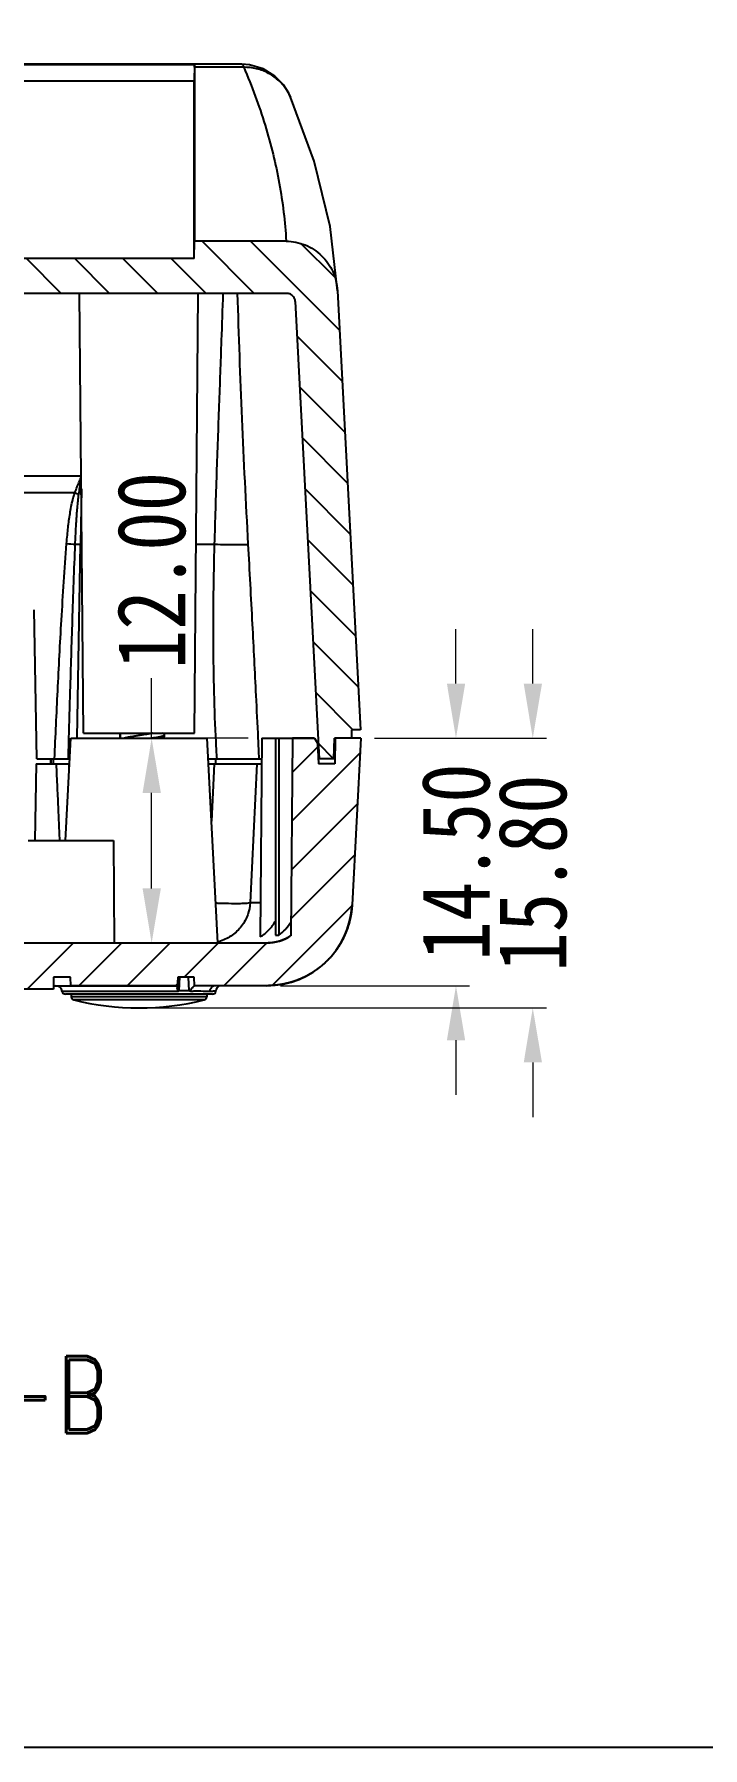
# Model space of a CAD drawing. Header units: millimetres. Extents: x -25 to 785, y -3301 to -3016.
# Drawn here: x 490.9 to 530.1, y -3300.8 to -3200.4 of the extents above; entities that cross this region are included whole.
import ezdxf
from ezdxf.enums import TextEntityAlignment as Align

# ---------------------------------------------------------------- set-up
doc = ezdxf.new("R2010")
doc.units = ezdxf.units.MM
doc.layers.add('dim', color=3, linetype='Continuous', lineweight=9)
doc.layers.add('hatch', color=56, linetype='Continuous', lineweight=9)
doc.styles.add('FFS', font='SIMFANG.TTF', dxfattribs={"width": 0.85})
doc.styles.add('LongTou', font='romand.shx', dxfattribs={"width": 0.8, "bigfont": 'whgdtxt.shx'})
doc.dimstyles.new('YanXiu', dxfattribs={"dimtxt": 2.5, "dimasz": 2.2, "dimexe": 1, "dimexo": 0.6, "dimgap": 0.66, "dimtad": 0, "dimzin": 1, "dimdsep": 46, "dimtxsty": 'FFS', "dimcen": 0, "dimclrd": 256, "dimclre": 131, "dimclrt": 42, "dimazin": 0, "dimtfac": 1, "dimtofl": 0, "dimtmove": 0, "dimatfit": 3, "dimfxl": 0, "dimlwd": 5, "dimlwe": 5, "dimarcsym": 0})

# ---------------------------------------------------------------- blocks, each defined once
blk = doc.blocks.new('*u4')
at = {"layer": 'Defpoints', "color": 2}
blk.add_lwpolyline([(-135.77, 94.941), (135.77, 94.941), (135.77, -94.941), (-135.77, -94.941)], close=True, dxfattribs=at)
blk = doc.blocks.new('*D12')
at = {"layer": 'Defpoints', "color": 0}
for p in [(-71.41, 59.15), (-65.84, 59.15), (-76.92, 44.65)]:
    blk.add_point(p, dxfattribs=at)
at = {"layer": 'dim', "lineweight": 5}
for p, q in [((-65.84, 62.35), (-65.84, 65.55)), ((-65.84, 41.45), (-65.84, 38.25))]:
    blk.add_line(p, q, dxfattribs=at)
at = {"layer": 'dim', "color": 131, "lineweight": 5}
for p, q in [((-70.61, 59.15), (-65.04, 59.15)), ((-76.12, 44.65), (-65.04, 44.65))]:
    blk.add_line(p, q, dxfattribs=at)
at = {"layer": 'dim'}
for points in [[(-66.37, 62.35), (-65.3, 62.35), (-65.84, 59.15)], [(-66.37, 41.45), (-65.3, 41.45), (-65.84, 44.65)]]:
    blk.add_solid(points, dxfattribs=at)
at = {"layer": 'dim', "color": 42, "insert": (-65.84, 51.9), "char_height": 4, "attachment_point": 5, "rotation": 90, "style": 'FFS'}
blk.add_mtext('14.50', dxfattribs=at)
blk = doc.blocks.new('*D14')
at = {"layer": 'Defpoints', "color": 0}
for p in [(-71.41, 59.15), (-84.41, 43.35), (-61.34, 43.35)]:
    blk.add_point(p, dxfattribs=at)
at = {"layer": 'dim', "lineweight": 5}
for p, q in [((-61.34, 62.35), (-61.34, 65.55)), ((-61.34, 40.15), (-61.34, 36.95))]:
    blk.add_line(p, q, dxfattribs=at)
at = {"layer": 'dim', "color": 131, "lineweight": 5}
for p, q in [((-70.61, 59.15), (-60.54, 59.15)), ((-83.61, 43.35), (-60.54, 43.35))]:
    blk.add_line(p, q, dxfattribs=at)
at = {"layer": 'dim'}
for points in [[(-61.87, 62.35), (-60.8, 62.35), (-61.34, 59.15)], [(-61.87, 40.15), (-60.8, 40.15), (-61.34, 43.35)]]:
    blk.add_solid(points, dxfattribs=at)
at = {"layer": 'dim', "color": 42, "insert": (-61.34, 51.25), "char_height": 4, "attachment_point": 5, "rotation": 90, "style": 'FFS'}
blk.add_mtext('15.80', dxfattribs=at)
blk = doc.blocks.new('*D20')
at = {"layer": 'Defpoints', "color": 0}
for p in [(-77.21, 59.15), (-83.67, 47.15), (-78.97, 47.15)]:
    blk.add_point(p, dxfattribs=at)
at = {"layer": 'dim', "lineweight": 5}
for p, q in [((-83.67, 59.15), (-83.67, 62.68)), ((-83.67, 50.35), (-83.67, 55.95))]:
    blk.add_line(p, q, dxfattribs=at)
at = {"layer": 'dim', "color": 131, "lineweight": 5}
for p, q in [((-78.01, 59.15), (-84.47, 59.15)), ((-79.77, 47.15), (-84.47, 47.15))]:
    blk.add_line(p, q, dxfattribs=at)
at = {"layer": 'dim'}
for points in [[(-84.2, 55.95), (-83.13, 55.95), (-83.67, 59.15)], [(-84.2, 50.35), (-83.13, 50.35), (-83.67, 47.15)]]:
    blk.add_solid(points, dxfattribs=at)
at = {"layer": 'dim', "color": 42, "insert": (-83.67, 68.98), "char_height": 4, "attachment_point": 5, "rotation": 90, "style": 'FFS'}
blk.add_mtext('12.00', dxfattribs=at)
blk = doc.blocks.new('u96')
h = blk.add_hatch()
h.set_pattern_fill('DEFAULT__2', color=5, scale=2, angle=135, style=0, pattern_type=0)
h.set_pattern_definition([(135, (-961.1553, -228.9474), (-1.4142136, -1.4142136), [])])
edge = h.paths.add_edge_path()
edge.add_line((-177.859, 59.152), (-178.862, 59.152))
edge.add_line((-178.862, 59.152), (-178.868, 59.652))
edge.add_line((-178.868, 59.652), (-179.386, 59.652))
edge.add_line((-178.038, 85.378), (-179.386, 59.652))
edge.add_spline(control_points=[(-178.038, 85.378), (-178.027, 85.573), (-177.971, 85.953), (-177.782, 86.504), (-177.495, 87.007), (-177.119, 87.447), (-176.668, 87.807), (-176.159, 88.075), (-175.605, 88.24), (-175.228, 88.277), (-175.036, 88.277)], knot_values=[0, 0, 0, 0, 0.125, 0.25, 0.375, 0.5, 0.625, 0.75, 0.875, 1, 1, 1, 1], degree=3, periodic=0)
edge.add_line((-169.662, 88.277), (-175.036, 88.277))
edge.add_line((-169.644, 87.258), (-169.662, 88.277))
edge.add_line((-81.18, 87.258), (-169.644, 87.258))
edge.add_line((-81.18, 87.258), (-81.162, 88.277))
edge.add_line((-75.788, 88.277), (-81.162, 88.277))
edge.add_spline(control_points=[(-75.788, 88.277), (-75.596, 88.277), (-75.217, 88.24), (-74.662, 88.074), (-74.151, 87.804), (-73.7, 87.442), (-73.326, 87.002), (-73.041, 86.501), (-72.852, 85.952), (-72.797, 85.572), (-72.786, 85.378)], knot_values=[0, 0, 0, 0, 0.125, 0.25, 0.375, 0.5, 0.625, 0.75, 0.875, 1, 1, 1, 1], degree=3, periodic=0)
edge.add_line((-72.786, 85.378), (-71.438, 59.652))
edge.add_line((-71.438, 59.652), (-71.956, 59.652))
edge.add_line((-71.956, 59.652), (-71.962, 59.152))
edge.add_line((-71.962, 59.152), (-72.965, 59.152))
edge.add_line((-72.986, 57.952), (-72.965, 59.152))
edge.add_line((-72.986, 57.952), (-73.853, 57.952))
edge.add_line((-75.256, 84.738), (-73.853, 57.952))
edge.add_spline(control_points=[(-75.256, 84.738), (-75.26, 84.805), (-75.291, 84.928), (-75.405, 85.092), (-75.571, 85.197), (-75.692, 85.221), (-75.757, 85.221)], knot_values=[0, 0, 0, 0, 0.25, 0.5, 0.75, 1, 1, 1, 1], degree=3, periodic=0)
edge.add_line((-75.757, 85.221), (-175.067, 85.221))
edge.add_spline(control_points=[(-175.067, 85.221), (-175.132, 85.221), (-175.253, 85.197), (-175.419, 85.092), (-175.533, 84.928), (-175.564, 84.805), (-175.568, 84.738)], knot_values=[0, 0, 0, 0, 0.25, 0.5, 0.75, 1, 1, 1, 1], degree=3, periodic=0)
edge.add_line((-175.568, 84.738), (-176.971, 57.952))
edge.add_line((-176.971, 57.952), (-177.838, 57.952))
edge.add_line((-177.838, 57.952), (-177.859, 59.152))
at = {"color": 7}
for p, q in [((-78.376, 98.652), (-172.448, 98.652)), ((-81.163, 98.617), (-169.661, 98.617)), ((-81.163, 98.617), (-81.18, 97.654)), ((-81.162, 98.468), (-81.162, 88.277)), ((-78.278, 98.468), (-81.162, 98.468)), ((-77.928, 98.617), (-78.376, 98.652)), ((-81.18, 97.654), (-169.644, 97.654)), ((-81.18, 87.258), (-81.18, 97.654)), ((-75.524, 96.713), (-75.525, 96.715)), ((-81.18, 87.258), (-81.162, 88.277)), ((-81.18, 87.258), (-81.162, 88.277)), ((-75.788, 88.277), (-81.162, 88.277)), ((-75.788, 88.277), (-81.162, 88.277)), ((-81.18, 87.258), (-169.644, 87.258)), ((-81.18, 87.258), (-169.644, 87.258)), ((-72.786, 85.378), (-71.438, 59.652)), ((-72.786, 85.378), (-71.438, 59.652)), ((-75.757, 85.221), (-175.067, 85.221)), ((-75.757, 85.221), (-175.067, 85.221)), ((-87.662, 59.452), (-87.887, 85.221)), ((-81.162, 59.452), (-80.937, 85.221)), ((-75.256, 84.738), (-73.853, 57.952)), ((-75.256, 84.738), (-73.853, 57.952)), ((-163.05, 74.53), (-87.774, 74.53)), ((-162.657, 73.543), (-88.167, 73.543)), ((-87.787, 73.768), (-87.843, 70.52)), ((-88.042, 59.152), (-87.843, 70.52)), ((-87.843, 70.52), (-87.759, 70.52)), ((-81.065, 70.521), (-79.999, 70.521)), ((-90.391, 57.952), (-90.544, 66.669)), ((-87.662, 59.452), (-81.162, 59.452)), ((-85.512, 59.452), (-85.512, 59.152)), ((-85.512, 59.152), (-85.512, 59.452)), ((-82.942, 59.387), (-83.052, 59.452)), ((-82.912, 59.352), (-82.942, 59.387)), ((-82.942, 59.217), (-82.912, 59.252)), ((-82.912, 59.252), (-82.912, 59.352)), ((-71.956, 59.652), (-71.962, 59.152)), ((-71.956, 59.652), (-71.962, 59.152)), ((-71.438, 59.652), (-71.956, 59.652)), ((-71.438, 59.652), (-71.956, 59.652)), ((-88.726, 53.152), (-88.412, 59.152)), ((-88.547, 57.952), (-88.515, 59.155)), ((-88.412, 59.152), (-80.412, 59.152)), ((-83.052, 59.152), (-82.942, 59.217)), ((-79.784, 47.171), (-80.412, 59.152)), ((-77.212, 59.152), (-77.314, 47.51)), ((-77.212, 59.152), (-74.123, 59.152)), ((-76.412, 59.152), (-76.412, 47.613)), ((-76.219, 59.152), (-76.219, 47.613)), ((-75.412, 59.152), (-75.513, 47.583)), ((-75.412, 59.152), (-75.513, 47.583)), ((-74.123, 59.152), (-75.412, 59.152)), ((-74.123, 59.152), (-73.958, 58.866)), ((-74.123, 59.152), (-73.958, 58.866)), ((-73.958, 58.866), (-73.894, 57.652)), ((-73.958, 58.866), (-73.894, 57.652)), ((-72.986, 57.952), (-72.965, 59.152)), ((-72.965, 59.152), (-72.986, 57.952)), ((-71.962, 59.152), (-72.965, 59.152)), ((-71.412, 59.152), (-72.965, 59.152)), ((-72.915, 59.152), (-72.942, 57.652)), ((-72.915, 59.152), (-72.942, 57.652)), ((-71.412, 59.152), (-72.915, 59.152)), ((-71.412, 59.152), (-71.924, 49.39)), ((-71.412, 59.152), (-71.924, 49.39)), ((-90.439, 57.652), (-90.517, 53.152)), ((-90.439, 57.652), (-88.491, 57.652)), ((-90.391, 57.952), (-88.475, 57.952)), ((-89.577, 57.652), (-89.572, 57.952)), ((-89.556, 57.652), (-89.551, 57.952)), ((-89.433, 57.953), (-89.438, 57.652)), ((-88.503, 57.403), (-88.51, 57.652)), ((-80.349, 57.952), (-77.222, 57.952)), ((-80.333, 57.652), (-77.225, 57.652)), ((-79.997, 57.652), (-80.157, 54.288)), ((-79.926, 57.952), (-79.926, 57.652)), ((-77.513, 57.652), (-77.899, 49.521)), ((-72.986, 57.952), (-73.91, 57.952)), ((-72.942, 57.652), (-73.894, 57.652)), ((-72.942, 57.652), (-73.894, 57.652)), ((-72.986, 57.952), (-73.853, 57.952)), ((-90.912, 53.152), (-85.912, 53.152)), ((-85.912, 53.152), (-85.86, 47.152)), ((-77.899, 49.521), (-77.296, 49.521)), ((-76.917, 47.152), (-173.907, 47.152)), ((-76.917, 47.152), (-173.907, 47.152)), ((-89.424, 44.452), (-161.4, 44.452)), ((-89.424, 44.452), (-110.412, 44.452)), ((-89.412, 45.152), (-89.424, 44.452)), ((-89.412, 45.152), (-89.424, 44.452)), ((-89.421, 44.652), (-82.162, 44.652)), ((-88.421, 45.152), (-89.412, 45.152)), ((-88.421, 45.152), (-89.412, 45.152)), ((-82.179, 44.319), (-88.913, 44.319)), ((-88.412, 44.652), (-88.421, 45.152)), ((-88.412, 44.652), (-88.421, 45.152)), ((-82.162, 44.652), (-88.412, 44.652)), ((-82.179, 44.319), (-82.178, 44.348)), ((-82.136, 45.152), (-82.169, 44.528)), ((-82.136, 45.152), (-82.162, 44.652)), ((-81.188, 45.152), (-82.136, 45.152)), ((-81.188, 45.152), (-82.136, 45.152)), ((-82.061, 44.755), (-82.081, 44.348)), ((-81.477, 44.348), (-82.081, 44.348)), ((-82.041, 45.152), (-82.061, 44.755)), ((-81.477, 44.348), (-81.516, 45.152)), ((-81.162, 44.652), (-81.188, 45.152)), ((-81.162, 44.652), (-81.188, 45.152)), ((-76.917, 44.652), (-81.162, 44.652)), ((-76.917, 44.652), (-81.162, 44.652)), ((-80.109, 44.152), (-88.715, 44.152)), ((-88.386, 44.152), (-88.383, 44.005)), ((-88.386, 44.152), (-88.383, 44.005)), ((-80.441, 44.005), (-88.383, 44.005)), ((-80.593, 43.815), (-88.231, 43.815)), ((-80.438, 44.152), (-80.441, 44.005)), ((-80.438, 44.152), (-80.441, 44.005))]:
    blk.add_line(p, q, dxfattribs=at)
at = {"color": 5}
for p, q in [((-75.454, 54.299), (-71.457, 58.296)), ((-75.429, 57.152), (-73.946, 58.636)), ((-75.479, 51.445), (-71.613, 55.311)), ((-75.504, 48.592), (-71.77, 52.326)), ((-76.606, 44.662), (-71.926, 49.341)), ((-90.958, 44.452), (-88.258, 47.152)), ((-87.93, 44.652), (-85.43, 47.152)), ((-85.101, 44.652), (-82.601, 47.152)), ((-81.773, 45.152), (-79.773, 47.152)), ((-79.444, 44.652), (-76.944, 47.152)), ((-82.273, 44.652), (-82.156, 44.769))]:
    blk.add_line(p, q, dxfattribs=at)
at = {"color": 7}
for points in [[(-75.524, 96.713), (-75.641, 96.958), (-75.951, 97.444), (-76.448, 97.957), (-77.132, 98.382), (-77.928, 98.617)], [(-72.786, 85.378), (-73.217, 89.134), (-74.14, 92.96), (-75.525, 96.715)], [(-79.91, 44.329), (-79.89, 44.416), (-79.821, 44.538), (-79.732, 44.617)]]:
    blk.add_lwpolyline(points, dxfattribs=at)
for centre, radius, start, end in [((-78.152, 95.58), 2.861, 31.28479, 32.60894), ((-78.163, 95.573), 2.874, 23.40269, 31.28097), ((476.431, 101.363), 555.315, 181.66577, 183.18386), ((-68.457, 128.808), 58.675, 250.37186, 250.61437), ((-84.845, 119.673), 49.261, 265.56887, 266.15783), ((-76.917, 49.652), 5, 270, 357), ((-78.6, 49.653), 2.499, 315.99769, 331.5558), ((-77.666, 49.654), 2.502, 317.9622, 329.87926), ((-80.381, 49.625), 2.472, 283.81698, 287.68895), ((-78.604, 49.658), 2.506, 301.00603, 315.99811), ((-76.917, 49.652), 2.5, 270, 304.16035), ((-76.312, 49.979), 2.367, 267.57121, 272.25061), ((-77.669, 49.658), 2.507, 305.34446, 316.97253), ((-77.658, 49.647), 2.491, 316.97657, 317.95397), ((-89.307, 44.252), 0.4, 9.59407, 90), ((-88.715, 44.352), 0.2, 189.59407, 270), ((-80.109, 44.352), 0.2, 270, 353.41286), ((-88.183, 44.009), 0.2, 181, 256.18294), ((-84.412, 59.343), 15.991, 256.18294, 283.81706), ((-80.641, 44.009), 0.2, 283.81706, 359)]:
    blk.add_arc(centre, radius, start, end, dxfattribs=at)
blk.add_ellipse((-81.34, 88.652), major_axis=(0.175, 10), ratio=0.0033919, start_param=-0.191927, end_param=-0.0837041, dxfattribs=at)
for points, start_tangent, end_tangent in [([(-78.385, 98.652), (-78.359, 98.64), (-78.333, 98.606), (-78.306, 98.548), (-78.278, 98.468)], (1, -0.0000024), (0.2899362, -0.957046)), ([(-75.741, 97.122), (-76.204, 97.677), (-76.816, 98.115), (-77.522, 98.384), (-78.278, 98.468)], (-0.5389002, 0.8423696), (-0.9998759, -0.0157543)), ([(-78.278, 98.468), (-77.598, 96.773), (-77.023, 95.075), (-76.555, 93.377), (-76.193, 91.678), (-75.938, 89.978), (-75.788, 88.277)], (0.3971704, -0.9177449), (0.05641, -0.9984077)), ([(-75.788, 88.277), (-75.219, 88.222), (-74.669, 88.057), (-74.161, 87.789), (-73.713, 87.429), (-73.341, 86.992), (-73.057, 86.493), (-72.87, 85.948), (-72.786, 85.378)], (1, 0), (0.052336, -0.9986295)), ([(-75.788, 88.277), (-75.219, 88.222), (-74.669, 88.057), (-74.161, 87.789), (-73.713, 87.429), (-73.341, 86.992), (-73.057, 86.493), (-72.87, 85.948), (-72.786, 85.378)], (1, 0), (0.0523543, -0.9986286)), ([(-79.497, 85.221), (-79.59, 82.456), (-79.727, 78.662), (-79.869, 74.672), (-79.999, 70.521)], (-0.0314446, -0.9995055), (-0.0279679, -0.9996088)), ([(-75.256, 84.738), (-75.302, 84.925), (-75.414, 85.082), (-75.573, 85.186), (-75.757, 85.221)], (-0.052336, 0.9986295), (-1, 0)), ([(-75.256, 84.738), (-75.302, 84.925), (-75.414, 85.082), (-75.573, 85.186), (-75.757, 85.221)], (-0.0523591, 0.9986283), (-1, 0)), ([(-88.167, 73.543), (-88.029, 73.891), (-87.898, 74.219), (-87.793, 74.481)], (0.3652646, 0.9309038), (0.3690249, 0.9294195)), ([(-87.933, 73.46), (-87.877, 73.837), (-87.824, 74.193), (-87.792, 74.404)], (0.1452592, 0.9893936), (0.1471616, 0.9891125)), ([(-88.651, 70.559), (-88.608, 71.057), (-88.563, 71.499), (-88.512, 71.911), (-88.452, 72.316), (-88.379, 72.726), (-88.287, 73.14), (-88.167, 73.543)], (0.0768621, 0.9970417), (0.3251667, 0.9456567)), ([(-88.146, 70.522), (-88.125, 71.014), (-88.103, 71.449), (-88.079, 71.855), (-88.053, 72.253), (-88.021, 72.657), (-87.982, 73.063), (-87.933, 73.46)], (0.0401056, 0.9991954), (0.1434533, 0.9896571)), ([(-89.357, 57.952), (-89.174, 61.925), (-88.951, 66.075), (-88.651, 70.559)], (0.0427513, 0.9990857), (0.0769974, 0.9970313)), ([(-88.515, 59.155), (-88.436, 61.913), (-88.307, 66.051), (-88.146, 70.522)], (0.0276426, 0.9996179), (0.0398394, 0.9992061)), ([(-88.146, 70.522), (-88, 70.523), (-87.843, 70.521)], (0.9999125, 0.0132278), (0.9998485, -0.0174046)), ([(-79.999, 70.521), (-80.06, 67.622), (-80.07, 64.722), (-80.024, 61.821), (-79.916, 58.921), (-79.86, 57.952)], (-0.0289136, -0.9995819), (0.064501, -0.9979176)), ([(-79.999, 70.521), (-79.286, 70.505), (-78.96, 70.501), (-78.668, 70.499), (-78.423, 70.5), (-78.231, 70.505), (-78.097, 70.512), (-78.028, 70.521)], (0.9995897, -0.0286437), (0.959254, 0.2825451)), ([(-78.028, 70.521), (-77.776, 65.837), (-77.563, 61.657), (-77.441, 59.141)], (0.0550002, -0.9984863), (0.0471825, -0.9988863)), ([(-83.61, 59.451), (-83.681, 59.435), (-83.869, 59.398), (-84.083, 59.361), (-84.311, 59.324), (-84.538, 59.288), (-84.76, 59.251), (-84.97, 59.215), (-85.155, 59.178), (-85.264, 59.153)], (-0.9742734, -0.2253692), (-0.9693585, -0.2456505)), ([(-83.792, 59.152), (-83.594, 59.178), (-83.358, 59.213), (-83.165, 59.249), (-83.023, 59.284), (-82.937, 59.32), (-82.912, 59.352)], (0.9919526, 0.1266101), (0.1386677, 0.990339)), ([(-83.152, 59.152), (-83.023, 59.184), (-82.941, 59.217)], (0.9736515, 0.228041), (0.8089456, 0.5878835)), ([(-77.441, 59.141), (-77.386, 57.952)], (0.0471825, -0.9988863), (0.0455623, -0.9989615)), ([(-89.046, 53.152), (-89.072, 53.735), (-89.127, 54.958), (-89.184, 56.254), (-89.247, 57.652)], (-0.0450203, 0.9989861), (-0.0446901, 0.9990009)), ([(-79.906, 49.501), (-79.66, 49.492), (-78.998, 49.477), (-78.456, 49.477), (-78.078, 49.492), (-77.899, 49.521)], (0.9993104, -0.0371306), (0.9047129, 0.4260218)), ([(-77.899, 49.521), (-78.042, 48.807), (-78.398, 48.145), (-78.944, 47.613), (-79.63, 47.269)], (-0.0520841, -0.9986427), (-0.9526974, -0.3039204)), ([(-71.924, 49.39), (-71.927, 49.336), (-71.93, 49.282), (-71.935, 49.228), (-71.94, 49.174), (-71.945, 49.119), (-71.951, 49.065), (-71.958, 49.01), (-71.966, 48.955), (-71.974, 48.9), (-71.982, 48.845), (-71.992, 48.789), (-72.002, 48.734), (-72.012, 48.678), (-72.024, 48.623), (-72.036, 48.567), (-72.049, 48.512), (-72.062, 48.456), (-72.076, 48.4), (-72.091, 48.344), (-72.106, 48.288), (-72.122, 48.233), (-72.139, 48.177), (-72.157, 48.121), (-72.175, 48.066), (-72.194, 48.01), (-72.214, 47.954), (-72.234, 47.899), (-72.255, 47.844), (-72.277, 47.788), (-72.3, 47.733), (-72.323, 47.678), (-72.347, 47.623), (-72.371, 47.568), (-72.397, 47.514), (-72.423, 47.46), (-72.45, 47.405), (-72.477, 47.351), (-72.506, 47.298), (-72.535, 47.244), (-72.564, 47.191), (-72.595, 47.138), (-72.626, 47.086), (-72.657, 47.033), (-72.69, 46.981), (-72.723, 46.929), (-72.757, 46.878), (-72.791, 46.827), (-72.826, 46.776), (-72.862, 46.726), (-72.899, 46.676), (-72.936, 46.627), (-72.974, 46.577), (-73.012, 46.529), (-73.051, 46.481), (-73.091, 46.433), (-73.131, 46.385), (-73.172, 46.339), (-73.214, 46.292), (-73.256, 46.246), (-73.299, 46.201), (-73.342, 46.156), (-73.386, 46.112), (-73.43, 46.068), (-73.475, 46.025), (-73.52, 45.982), (-73.566, 45.94), (-73.613, 45.899), (-73.66, 45.858), (-73.708, 45.818), (-73.756, 45.778), (-73.804, 45.739), (-73.853, 45.701), (-73.902, 45.663), (-73.952, 45.626), (-74.002, 45.589), (-74.053, 45.553), (-74.104, 45.518), (-74.155, 45.484), (-74.207, 45.45), (-74.259, 45.417), (-74.312, 45.384), (-74.364, 45.352), (-74.417, 45.321), (-74.471, 45.291), (-74.525, 45.261), (-74.578, 45.232), (-74.633, 45.204), (-74.687, 45.177), (-74.742, 45.15), (-74.797, 45.124), (-74.852, 45.098), (-74.907, 45.074), (-74.963, 45.05), (-75.018, 45.026), (-75.074, 45.004), (-75.13, 44.982), (-75.186, 44.961), (-75.242, 44.941), (-75.298, 44.921), (-75.355, 44.902), (-75.411, 44.884), (-75.468, 44.866), (-75.524, 44.85), (-75.581, 44.834), (-75.637, 44.818), (-75.694, 44.804), (-75.75, 44.79), (-75.807, 44.777), (-75.864, 44.764), (-75.92, 44.752), (-75.976, 44.741), (-76.033, 44.731), (-76.089, 44.721), (-76.145, 44.712), (-76.201, 44.703), (-76.257, 44.696), (-76.313, 44.688), (-76.369, 44.682), (-76.424, 44.676), (-76.48, 44.671), (-76.535, 44.666), (-76.59, 44.663), (-76.645, 44.659), (-76.7, 44.657), (-76.754, 44.655), (-76.809, 44.653), (-76.863, 44.652), (-76.917, 44.652)], (-0.052336, -0.9986295), (-1, 0)), ([(-75.513, 47.583), (-75.532, 47.57), (-75.551, 47.558), (-75.571, 47.545), (-75.59, 47.533), (-75.61, 47.521), (-75.629, 47.509), (-75.649, 47.497), (-75.669, 47.485), (-75.689, 47.474), (-75.71, 47.463), (-75.73, 47.451), (-75.751, 47.441), (-75.771, 47.43), (-75.792, 47.419), (-75.813, 47.409), (-75.834, 47.399), (-75.855, 47.389), (-75.876, 47.379), (-75.897, 47.369), (-75.919, 47.36), (-75.94, 47.35), (-75.962, 47.341), (-75.984, 47.333), (-76.005, 47.324), (-76.027, 47.315), (-76.049, 47.307), (-76.071, 47.299), (-76.093, 47.291), (-76.116, 47.284), (-76.138, 47.276), (-76.16, 47.269), (-76.182, 47.262), (-76.205, 47.255), (-76.227, 47.249), (-76.25, 47.242), (-76.273, 47.236), (-76.295, 47.23), (-76.318, 47.225), (-76.341, 47.219), (-76.364, 47.214), (-76.387, 47.209), (-76.41, 47.204), (-76.432, 47.199), (-76.455, 47.195), (-76.478, 47.191), (-76.501, 47.187), (-76.524, 47.183), (-76.548, 47.179), (-76.571, 47.176), (-76.594, 47.173), (-76.617, 47.17), (-76.64, 47.167), (-76.663, 47.165), (-76.686, 47.163), (-76.709, 47.161), (-76.732, 47.159), (-76.756, 47.157), (-76.779, 47.156), (-76.802, 47.155), (-76.825, 47.154), (-76.848, 47.153), (-76.871, 47.152), (-76.894, 47.152), (-76.917, 47.152)], (-0.8274693, -0.5615109), (-1, 0)), ([(-82.082, 44.34), (-82.117, 44.319), (-82.15, 44.319), (-82.178, 44.348)], (-0.7455622, -0.6664361), (-0.5272438, 0.8497141)), ([(-82.082, 44.332), (-82.105, 44.343), (-82.123, 44.366), (-82.138, 44.393), (-82.15, 44.423), (-82.16, 44.456), (-82.167, 44.492), (-82.169, 44.528)], (-1, 0), (0.052336, 0.9986295)), ([(-81.157, 44.339), (-81.249, 44.319), (-81.364, 44.319), (-81.492, 44.347)], (-0.9314609, -0.3638414), (-1, -0.0000921)), ([(-81.162, 44.648), (-81.2, 44.614), (-81.238, 44.581), (-81.282, 44.539), (-81.327, 44.491), (-81.374, 44.436), (-81.421, 44.378), (-81.479, 44.342)], (0.0523359, -0.9986295), (-0.945049, -0.3269287)), ([(-80.277, 44.319), (-80.653, 44.319), (-81.157, 44.339)], (-1, 0), (-1, -0.0000196)), ([(-79.915, 44.652), (-80.08, 44.609), (-80.211, 44.489), (-80.277, 44.319)], (-1, 0), (-0.1534564, -0.9881554)), ([(-80.11, 44.317), (-80.277, 44.319)], (-0.9983748, -0.0569883), (-1, -0.0000272)), ([(-79.91, 44.329), (-79.951, 44.325), (-80.074, 44.321), (-80.11, 44.317)], (-0.1263035, -0.9919916), (-0.9983748, -0.0569883))]:
    blk.add_spline(points, degree=3, dxfattribs=dict(at, start_tangent=start_tangent, end_tangent=end_tangent))
at = {"layer": 'Defpoints', "xscale": 1.5, "yscale": 1.5, "zscale": 1.5}
blk.add_blockref('*u4', (0, 142.412), dxfattribs=at)
at = {"layer": 'hatch', "color": 6, "style": 'LongTou', "width": 0.8}
blk.add_text('SEC B-B', height=4.5, dxfattribs=at).set_placement((-97.086, 20.685), align=Align.MIDDLE)
at = {"layer": 'dim'}
dim = blk.add_linear_dim(base=(-83.668, 47.152), p1=(-77.212, 59.152), p2=(-78.966, 47.152), angle=90, dimstyle='YanXiu', override={"dimtxt": 4, "dimasz": 3.2, "dimexe": 0.7996, "dimexo": 0.7996, "dimgap": 0.7996}, dxfattribs=at)
dim.commit()
dim.dimension.update_dxf_attribs({"geometry": '*D20', "text_midpoint": (-83.668, 68.98), "dimtype": 128})
for base, p1, p2, picture, middle in [((-61.338, 43.352), (-71.412, 59.152), (-84.412, 43.352), '*D14', (-61.338, 51.252)), ((-65.838, 59.152), (-76.917, 44.652), (-71.412, 59.152), '*D12', (-65.838, 51.902))]:
    dim = blk.add_linear_dim(base=base, p1=p1, p2=p2, angle=90, dimstyle='YanXiu', override={"dimtxt": 4, "dimasz": 3.2, "dimexe": 0.7996, "dimexo": 0.7996, "dimgap": 0.7996}, dxfattribs=at)
    dim.commit()
    dim.dimension.update_dxf_attribs({"geometry": picture, "text_midpoint": middle})

msp = doc.modelspace()

# ---------------------------------------------------------------- block references
msp.add_blockref('u96', (581.48, -3300.84))

doc.saveas('drawing.dxf')
